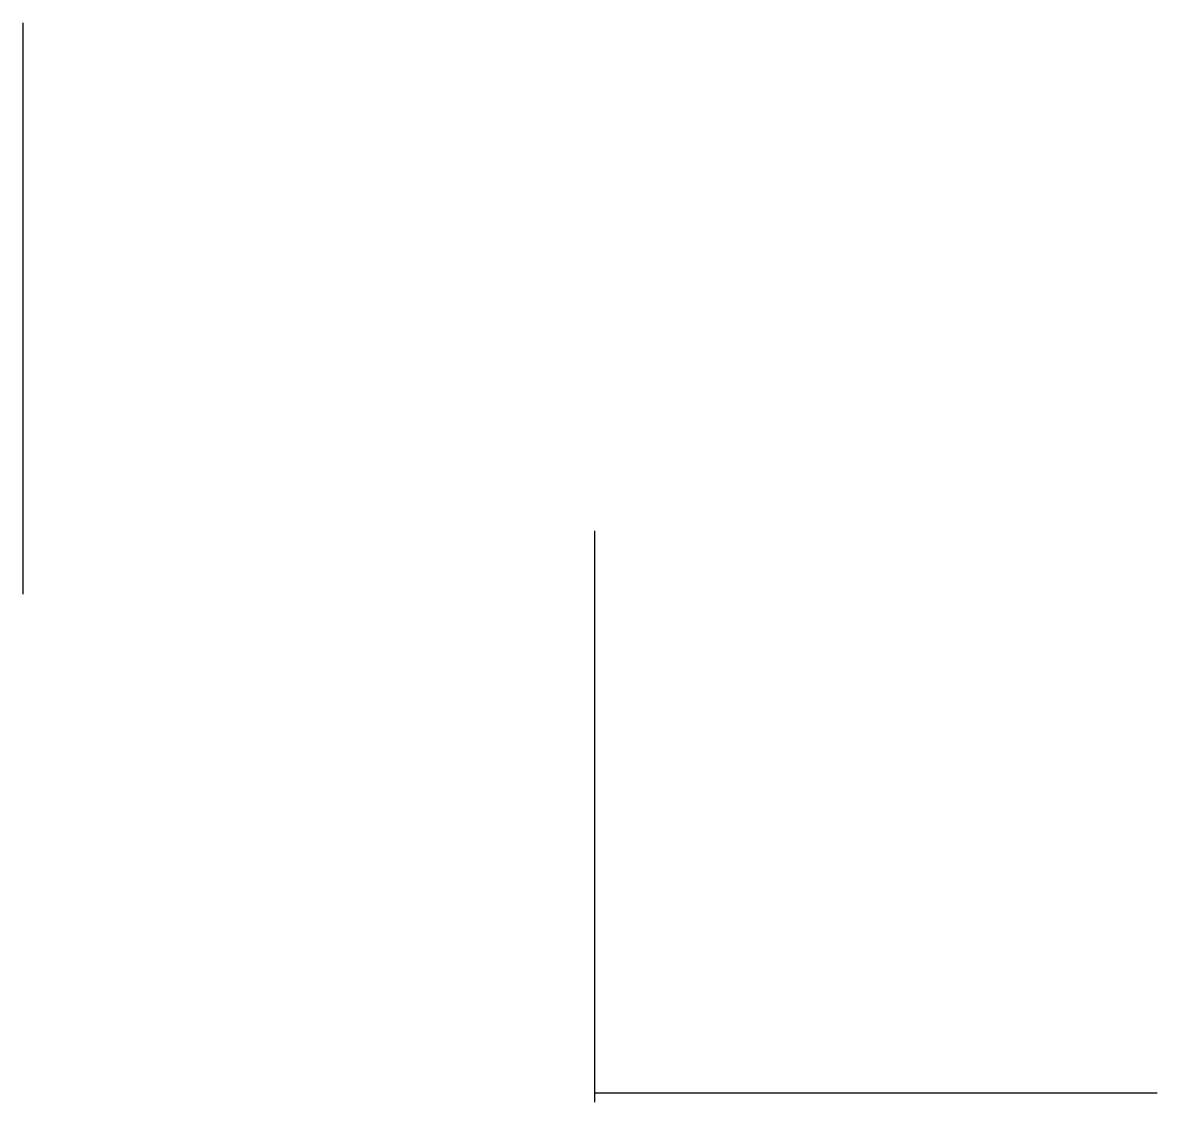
# Model space of a CAD drawing. Extents: x -1008 to 992, y -16 to 1888.
import ezdxf

# ---------------------------------------------------------------- set-up
doc = ezdxf.new("R2010")
doc.units = 0

msp = doc.modelspace()

# ---------------------------------------------------------------- linework, layer by layer
for p, q in [((-1008, 1888, 2147482864), (-1008, 880, 2147482864)), ((0, 992), (0, -16)), ((992, 0), (0, 0))]:
    msp.add_line(p, q)

doc.saveas('drawing.dxf')
